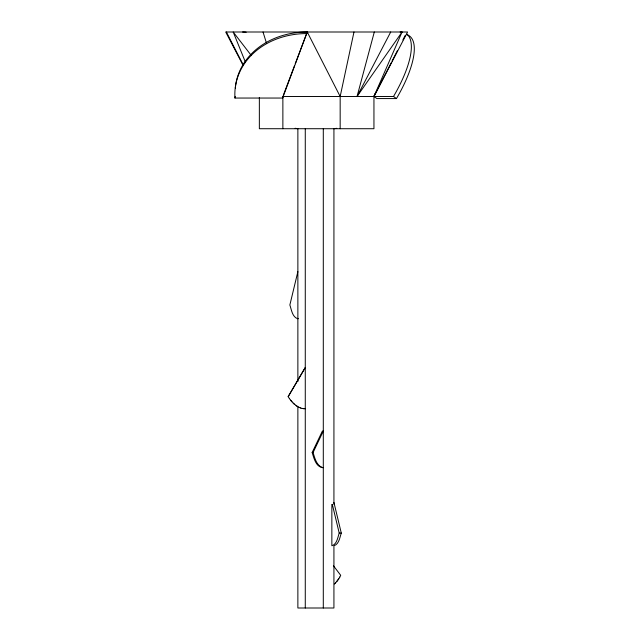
<?xml version="1.0" encoding="UTF-8"?>
<svg xmlns="http://www.w3.org/2000/svg" width="640" height="640" viewBox="0 0 640 640"><rect width="100%" height="100%" fill="white"/><g stroke="black" fill="none" stroke-linecap="round" stroke-linejoin="round"><path stroke-width="0.96" d="M235.312 88.064A76.704 64.136 9.1 0 1 307.248 32L282.624 98.048L234.968 98.048L235.216 96.48M282.624 98.048L282.872 96.48L393.504 96.48L396.456 98.568A76.704 26.328 -54.8 0 0 406.832 34.64M340.168 128.72L340.168 96.48L353.976 32M297.872 271.624L289.864 304.968C291.496 309.736 292.264 317.136 297.872 318.784M332.32 504.36L339.208 533.072C337.712 537.448 337.016 544.24 331.856 545.752L331.856 504.416M333.928 502.448L341.28 533.072C339.784 537.448 339.08 544.24 333.928 545.752L333.928 608L297.872 608L297.872 406.544M259.352 97.456L259.352 128.72L373.944 128.72L373.944 96.48L402.064 32L357.056 96.48L374.304 32M283.224 95.544L294.528 65.64M295.232 63.776L307.248 32L340.168 96.48M375.064 93.72L373.944 96.48L376.896 98.568L396.456 98.568M322.384 467.648L323.296 467.648C315.92 467.4 313.96 458.208 312.16 452.52L322.384 431.08L323.296 431.08L313.08 452.52C314.76 457.992 316.376 465.216 322.304 467.536M339.728 577.112L340.728 575.336L333.512 565.856M391.112 62.912L373.944 96.48L407.592 32L225.704 32L243.224 65.568M392.016 61.152L397.44 50.552M402.864 39.952L405.12 35.536M357.056 96.48L390.704 32M339.848 577.112L336.656 581.704M289.424 398.512L288.152 396.664L305.272 367.4M304.888 368.256L288.152 396.664M338.888 578.776L335.512 582.952M334.312 584.056L335.624 582.952M336.792 128.312L333.928 128.72L333.928 504.416M312.16 452.52L313.08 452.52M339.208 533.072L341.28 533.072M303.688 408.696L305.272 408.784M295.136 128.28L297.872 128.72L297.872 381.608M302.112 408.424L303.808 408.696M300.552 407.984L302.232 408.424M299.008 407.368L300.664 407.984M297.432 318.376L298.168 318.68M299.12 407.368L296.008 405.632M297.608 406.584L293.168 403.24M294.68 404.512L290.536 400.232M291.936 401.808L289.312 398.512M251.368 55.592L233.192 32L245.528 62.4M226.368 32L243.544 65.568M263.032 32L266.536 43.376M323.296 128.72L323.296 608M305.272 128.72L305.272 608M282.872 96.48L282.872 128.72M406.928 34.2A76.704 26.328 -54.8 0 1 393.504 96.48M400.112 32A76.704 26.328 -54.8 0 1 402.08 32.136M242.592 32A76.704 37.816 51.5 0 1 246.184 32.192M234.968 98.048A76.704 64.136 9.1 0 1 307 33.56"/></g></svg>
